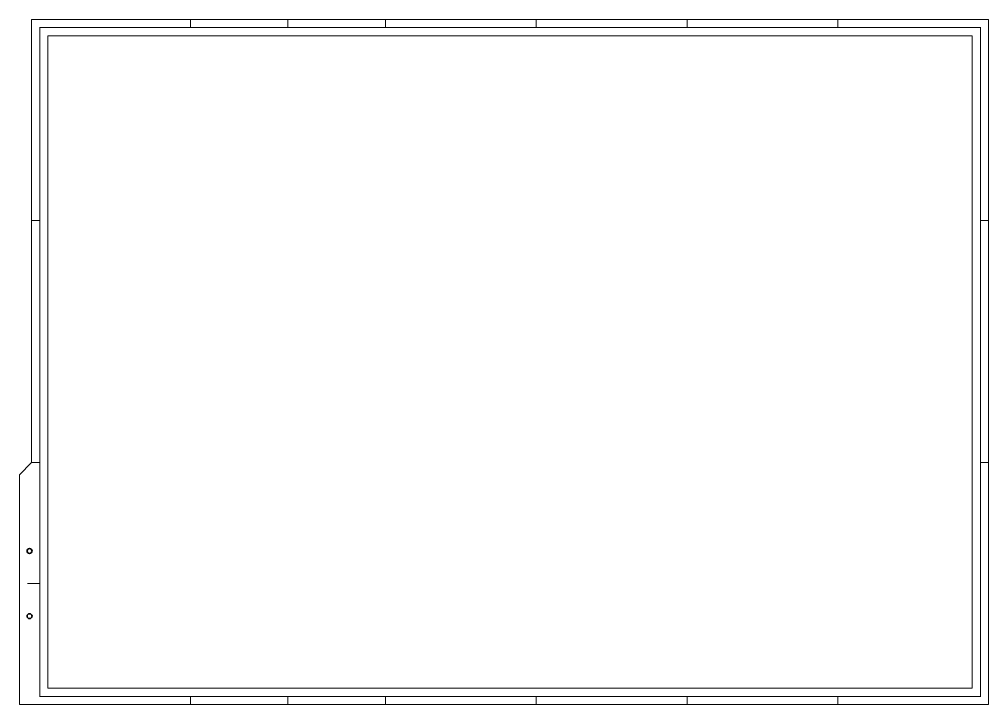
# Paper-space layout 'F-A0' of a CAD drawing. Extents: x 0 to 1.19, y 0 to 0.84.
import ezdxf

# ---------------------------------------------------------------- set-up
doc = ezdxf.new("R2010")
doc.units = 0
doc.header["$LTSCALE"] = 0.01
doc.layers.add('Formatos', color=7, linetype='Continuous', lineweight=20)
doc.layers.add('Viewports', color=1, linetype='Continuous', lineweight=15, true_color=0xff0000, plot=False)

# ---------------------------------------------------------------- blocks, each defined once
blk = doc.blocks.new('Formato_A0')
blk.add_line((0.025, 0.1485), (0.01, 0.1485))
for points in [[(0.025, 0.297), (0.015, 0.297), (0, 0.282), (0, 0), (1.189, 0), (1.189, 0.841), (0.015, 0.841), (0.015, 0.297)], [(0.21, 0.841), (0.21, 0.831)], [(0.3295, 0.841), (0.3295, 0.831)], [(0.449, 0.841), (0.449, 0.831)], [(0.634, 0.841), (0.634, 0.831)], [(0.819, 0.841), (0.819, 0.831)], [(1.004, 0.841), (1.004, 0.831)], [(0.015, 0.594), (0.025, 0.594)], [(1.179, 0.594), (1.189, 0.594)], [(1.179, 0.297), (1.189, 0.297)], [(0.21, 0.01), (0.21, 0)], [(0.3295, 0.01), (0.3295, 0)], [(0.449, 0.01), (0.449, 0)], [(0.634, 0.01), (0.634, 0)], [(0.819, 0.01), (0.819, 0)], [(1.004, 0.01), (1.004, 0)]]:
    blk.add_lwpolyline(points)
at = {"const_width": 0.0014}
blk.add_lwpolyline([(0.025, 0.831), (0.025, 0.01), (1.179, 0.01), (1.179, 0.831)], close=True, dxfattribs=at)
at = {"color": 7, "linetype": 'Continuous', "lineweight": 35}
for centre in [(0.0125, 0.1885), (0.0125, 0.1085)]:
    blk.add_circle(centre, 0.003, dxfattribs=at)

psp = doc.layouts.new('F-A0')

# ---------------------------------------------------------------- block references
at = {"layer": 'Formatos'}
psp.add_blockref('Formato_A0', (0, 0), dxfattribs=at)

# ---------------------------------------------------------------- viewports
at = {"layer": 'Viewports'}
psp.add_viewport(center=(0.602, 0.4205), size=(1.134, 0.801), view_center_point=(50, 40), view_height=80.1, dxfattribs=at)

doc.saveas('drawing.dxf')
